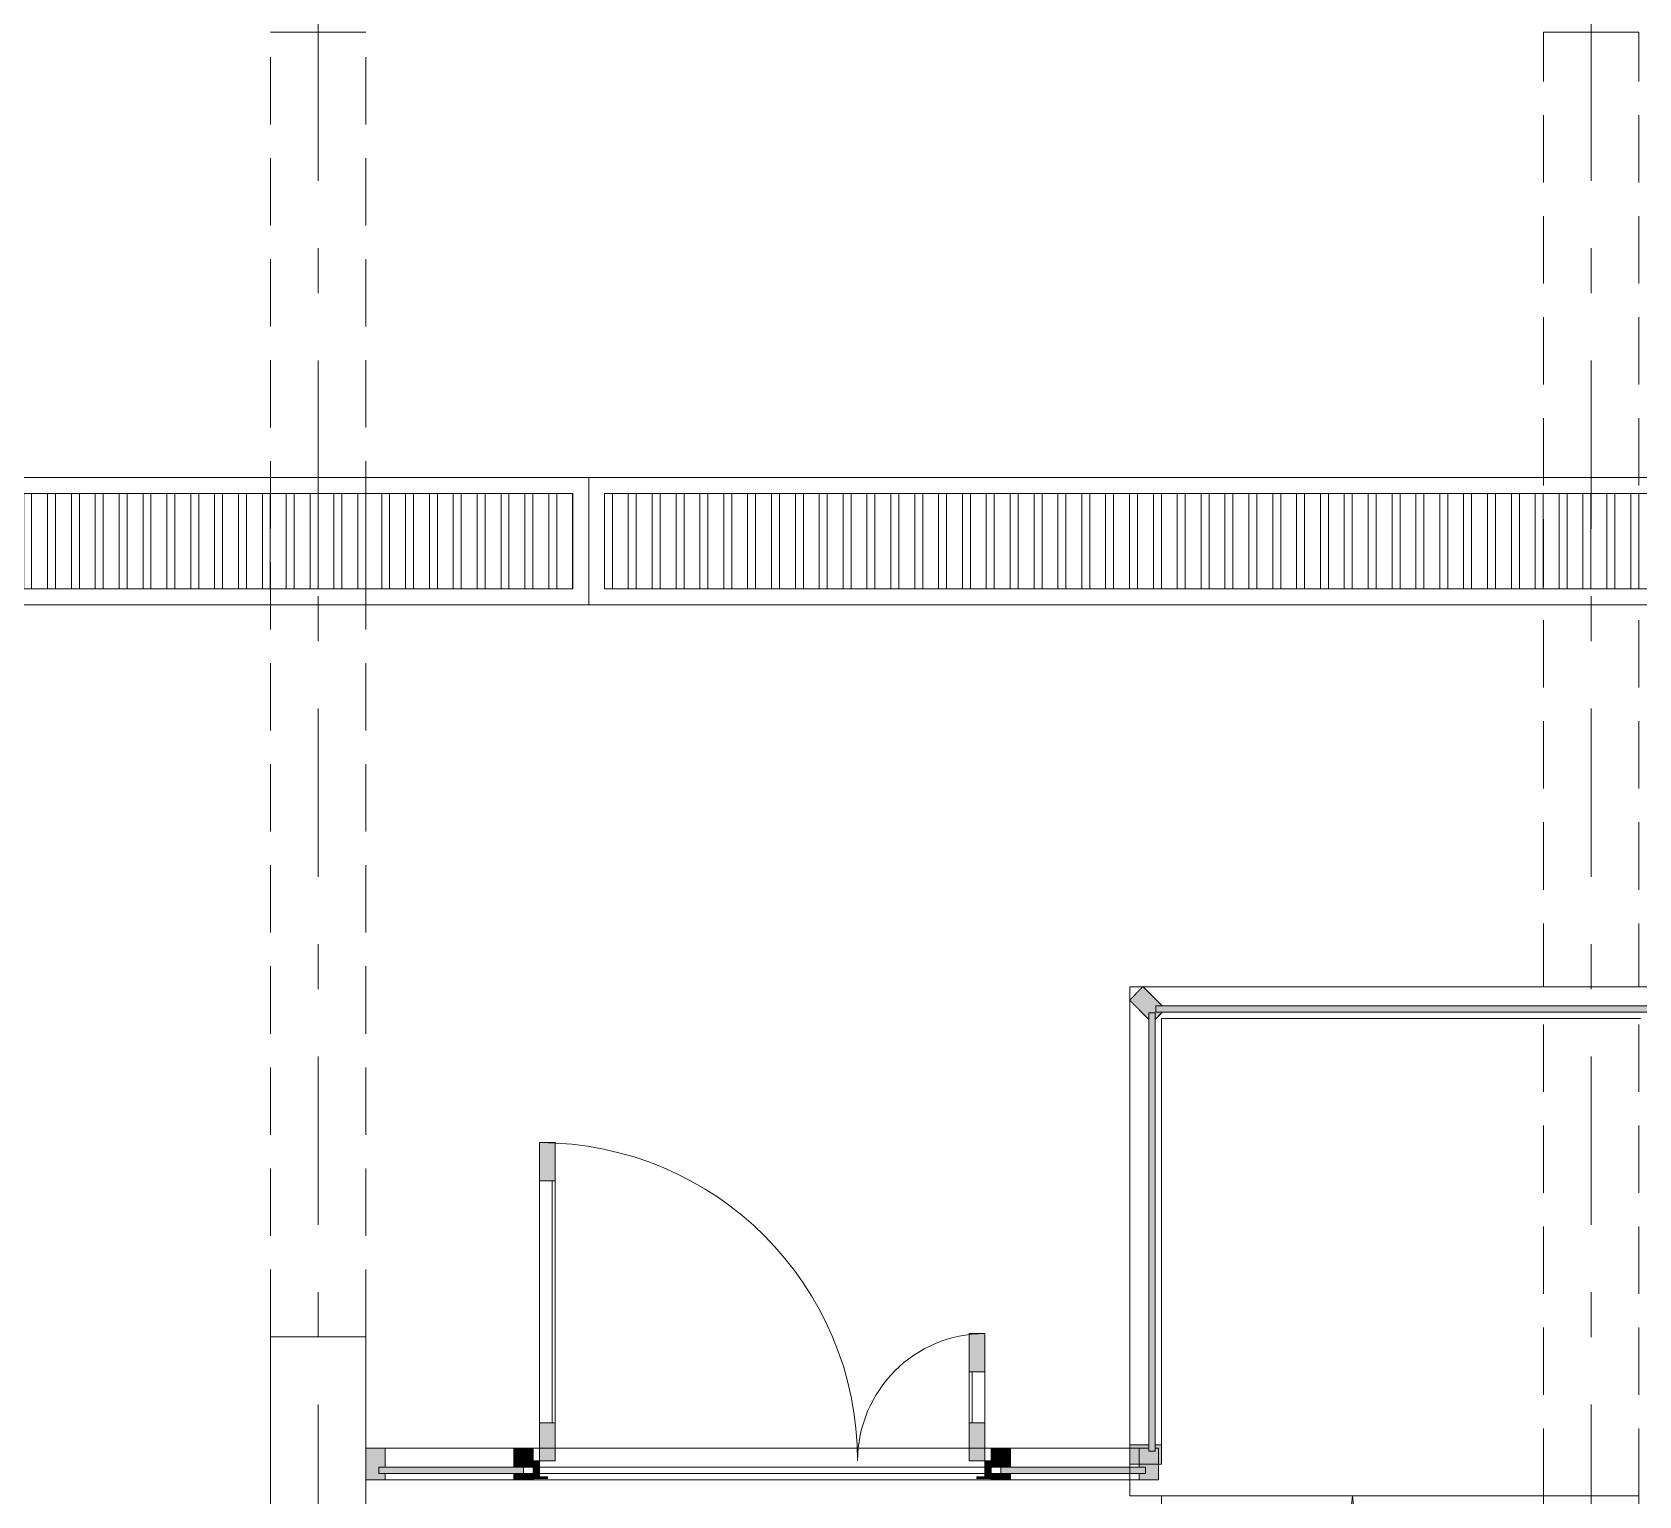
# Model space of a CAD drawing. Header units: millimetres. Extents: x 18162 to 3540582, y 72188 to 247925.
# Drawn here: x 26474 to 31523, y 85796 to 90396 of the extents above; entities that cross this region are included whole.
import ezdxf
from ezdxf.enums import TextEntityAlignment as Align

# ---------------------------------------------------------------- set-up
doc = ezdxf.new("R2010")
doc.units = ezdxf.units.MM
doc.header["$MEASUREMENT"] = 0
doc.set_wipeout_variables(frame=1)
for name, pattern in [('Double Dashed', [1093.611073, 529.166651, -211.666656, 141.111112, -211.666656]), ('Hidden Line', [317.5, 211.666667, -105.833333]), ('Wipeout_Contour', [1000, 0, -1000])]:
    doc.linetypes.add(name, pattern=pattern)
for name, color, linetype in [('Archicad Doors', 7, 'Continuous'), ('Finish - Wall', 7, 'Continuous'), ('Structural - Bearing', 7, 'Continuous'), ('Structural - Grid', 7, 'Continuous')]:
    doc.layers.add(name, color=color, linetype=linetype)
doc.styles.add('GENERATED_STYLE_3', font='', dxfattribs={"width": 0.8})
doc.styles.get('GENERATED_STYLE_3').set_extended_font_data('ISOCPEUR MON')

# ---------------------------------------------------------------- blocks, each defined once
blk = doc.blocks.new('Straight Ramp 27[1]_3', base_point=(30623.5, 80245.7))
at = {"color": 7, "linetype": 'Continuous', "lineweight": 5}
for p, q in [((31223.5, 85795.7), (30023.5, 85795.7)), ((30023.5, 80245.7), (30023.5, 85795.7)), ((30023.5, 80245.7), (30623.5, 85795.7)), ((31223.5, 80245.7), (30623.5, 85795.7)), ((31223.5, 80245.7), (31223.5, 85795.7)), ((31223.5, 80245.7), (30023.5, 80245.7))]:
    blk.add_line(p, q, dxfattribs=at)
blk = doc.blocks.new('Rectangular Door Opening 27[11]_3')
at = {"layer": 'Archicad Doors', "color": 7, "linetype": 'Hidden Line', "lineweight": 13}
for p, q in [((27223.5, 86295.7), (27223.5, 90395.7)), ((27523.5, 90395.7), (27223.5, 90395.7)), ((27523.5, 86295.7), (27523.5, 90395.7)), ((27523.5, 86295.7), (27223.5, 86295.7))]:
    blk.add_line(p, q, dxfattribs=at)
blk = doc.blocks.new('Rectangular Door Opening 27[21]_3')
at = {"layer": 'Archicad Doors', "color": 7, "linetype": 'Hidden Line', "lineweight": 13}
for p, q in [((31223.5, 85795.7), (31223.5, 90395.7)), ((31523.5, 90395.7), (31223.5, 90395.7)), ((31523.5, 85795.7), (31523.5, 90395.7)), ((31523.5, 85795.7), (31223.5, 85795.7))]:
    blk.add_line(p, q, dxfattribs=at)
blk = doc.blocks.new('Standard grid marker[23]_3', base_point=(31373.5, 72524.1))
at = {"layer": 'Structural - Grid', "color": 13, "linetype": 'Double Dashed', "lineweight": 13}
blk.add_line((31373.5, 73524.1), (31373.5, 100185.5), dxfattribs=at)
at = {"layer": 'Structural - Grid', "color": 13, "lineweight": 13, "style": 'GENERATED_STYLE_3'}
blk.add_attdef('AC_MarkerText_1', text='', height=250, rotation=180, dxfattribs=at).set_placement((31373.5, 101360.5), align=Align.TOP_CENTER)
blk = doc.blocks.new('Standard grid marker[24]_3', base_point=(27373.5, 72524.1))
at = {"layer": 'Structural - Grid', "color": 13, "linetype": 'Double Dashed', "lineweight": 13}
blk.add_line((27373.5, 73524.1), (27373.5, 100185.5), dxfattribs=at)
at = {"layer": 'Structural - Grid', "color": 13, "lineweight": 13, "style": 'GENERATED_STYLE_3'}
blk.add_attdef('AC_MarkerText_1', text='', height=250, rotation=180, dxfattribs=at).set_placement((27373.5, 101360.5), align=Align.TOP_CENTER)

msp = doc.modelspace()

# ---------------------------------------------------------------- hatches: boundary and pattern name
at = {"linetype": 'Continuous', "lineweight": 13}
h = msp.add_hatch(dxfattribs=at)
h.set_pattern_fill('ANSI32_0003', color=8, style=0, pattern_type=2)
h.set_pattern_definition([(90, (-1077.17, 127250.74), (-75, 0), []), (90, (-1052.17, 127275.74), (-75, 0), [])])
h.paths.add_polyline_path([(28173.5, 88645.7), (28173.5, 88945.7), (24273.5, 88945.7), (24273.5, 88645.7)])
h = msp.add_hatch(dxfattribs=at)
h.set_pattern_fill('ANSI32_0003', color=8, style=0, pattern_type=2)
h.set_pattern_definition([(90, (2922.83, 127250.74), (-75, 0), []), (90, (2947.83, 127275.74), (-75, 0), [])])
h.paths.add_polyline_path([(32173.5, 88645.7), (32173.5, 88945.7), (28273.5, 88945.7), (28273.5, 88645.7)])

# ---------------------------------------------------------------- linework, layer by layer
at = {"color": 7, "linetype": 'Continuous', "lineweight": 5}
for p, q in [((28223.5, 88995.7), (24223.5, 88995.7)), ((28223.5, 88595.7), (28223.5, 88995.7)), ((28223.5, 88595.7), (28223.5, 88995.7)), ((32223.5, 88995.7), (28223.5, 88995.7)), ((28223.5, 88595.7), (28223.5, 88995.7)), ((28223.5, 88595.7), (28223.5, 88995.7)), ((28223.5, 88595.7), (28223.5, 88995.7)), ((28223.5, 88595.7), (28223.5, 88995.7)), ((24273.5, 88945.7), (28173.5, 88945.7)), ((28173.5, 88945.7), (28173.5, 88645.7)), ((28273.5, 88945.7), (32173.5, 88945.7)), ((28273.5, 88945.7), (28273.5, 88645.7)), ((28173.5, 88645.7), (24273.5, 88645.7)), ((32173.5, 88645.7), (28273.5, 88645.7)), ((24223.5, 88595.7), (28223.5, 88595.7)), ((28223.5, 88595.7), (32223.5, 88595.7))]:
    msp.add_line(p, q, dxfattribs=at)
at = {"layer": 'Finish - Wall', "color": 7, "linetype": 'Continuous', "lineweight": 13}
for p, q in [((27523.5, 85945.7), (27523.5, 85845.7)), ((30013.5, 85945.7), (30013.5, 85845.7))]:
    msp.add_line(p, q, dxfattribs=at)
at = {"layer": 'Structural - Bearing', "color": 7, "linetype": 'Continuous', "lineweight": 20}
for p, q in [((31523.5, 90395.7), (31223.5, 90395.7)), ((31523.5, 85795.7), (31223.5, 85795.7))]:
    msp.add_line(p, q, dxfattribs=at)

# ---------------------------------------------------------------- block references
at = {"color": 7, "linetype": 'Continuous', "lineweight": 5}
msp.add_blockref('Straight Ramp 27[1]_3', (30623.5, 80245.7), dxfattribs=at)
at = {"layer": 'Archicad Doors', "color": 7, "linetype": 'Hidden Line', "lineweight": 13}
msp.add_blockref('Rectangular Door Opening 27[21]_3', (0, 0), dxfattribs=at)

# ---------------------------------------------------------------- wipeouts: each hides what was drawn before it
at = {"color": 254, "linetype": 'Wipeout_Contour', "lineweight": 0, "ltscale": 363432.491705}
msp.add_wipeout([(28118.5, 86025.7), (28118.5, 86785.7), (28068.5, 86785.7), (28068.5, 86025.7)], dxfattribs=at).dxf.layer = 'Archicad Doors'
at = {"color": 254, "linetype": 'Wipeout_Contour', "lineweight": 0, "ltscale": 364002.350566}
msp.add_wipeout([(29418.5, 86025.7), (29468.5, 86025.7), (29468.5, 86185.7), (29418.5, 86185.7)], dxfattribs=at).dxf.layer = 'Archicad Doors'
at = {"color": 254, "linetype": 'Wipeout_Contour', "lineweight": 0, "ltscale": 361189.169136}
msp.add_wipeout([(27583.5, 85885.7), (27988.5, 85885.7), (27988.5, 85945.7), (27583.5, 85945.7)], dxfattribs=at).dxf.layer = 'Finish - Wall'
at = {"color": 254, "linetype": 'Wipeout_Contour', "lineweight": 0, "ltscale": 362427.253344}
msp.add_wipeout([(28048.5, 85885.7), (29488.5, 85885.7), (29488.5, 85945.7), (28048.5, 85945.7)], dxfattribs=at).dxf.layer = 'Finish - Wall'
at = {"color": 254, "linetype": 'Wipeout_Contour', "lineweight": 0, "ltscale": 363684.71262}
msp.add_wipeout([(29548.5, 85885.7), (29953.5, 85885.7), (29953.5, 85945.7), (29548.5, 85945.7)], dxfattribs=at).dxf.layer = 'Finish - Wall'
at = {"color": 254, "linetype": 'Wipeout_Contour', "lineweight": 0, "ltscale": 389601.681099}
msp.add_wipeout([(27523.5, 96545.7), (27223.5, 96545.7), (27223.5, 90395.7), (27523.5, 90395.7)], dxfattribs=at).dxf.layer = 'Structural - Bearing'

# ---------------------------------------------------------------- next in the draw order: hatches: boundary and pattern name
at = {"layer": 'Archicad Doors', "linetype": 'Continuous', "lineweight": 9}
for points in [[(28118.5, 86785.7), (28118.5, 86905.7), (28068.5, 86905.7), (28068.5, 86785.7)], [(29418.5, 86185.7), (29468.5, 86185.7), (29468.5, 86305.7), (29418.5, 86305.7)]]:
    msp.add_hatch(color=7, dxfattribs=at).paths.add_polyline_path(points)

# ---------------------------------------------------------------- next in the draw order: linework, layer by layer
at = {"layer": 'Archicad Doors', "color": 7, "linetype": 'Continuous', "lineweight": 13}
for p, q in [((28068.5, 86025.7), (28068.5, 86785.7)), ((28108.5, 86025.7), (28108.5, 86785.7)), ((28118.5, 86025.7), (28118.5, 86785.7)), ((29418.5, 86025.7), (29418.5, 86185.7)), ((29428.5, 86025.7), (29428.5, 86185.7)), ((29468.5, 86025.7), (29468.5, 86185.7))]:
    msp.add_line(p, q, dxfattribs=at)
at = {"layer": 'Archicad Doors', "color": 7, "linetype": 'Continuous', "lineweight": 13, "flags": 128}
for points in [[(28118.5, 86785.7), (28118.5, 86905.7), (28068.5, 86905.7), (28068.5, 86785.7)], [(28118.5, 86025.7), (28118.5, 86785.7), (28068.5, 86785.7), (28068.5, 86025.7)], [(29418.5, 86185.7), (29418.5, 86305.7), (29468.5, 86305.7), (29468.5, 86185.7)], [(29418.5, 86025.7), (29418.5, 86185.7), (29468.5, 86185.7), (29468.5, 86025.7)]]:
    msp.add_lwpolyline(points, close=True, dxfattribs=at)
at = {"layer": 'Finish - Wall', "color": 7, "linetype": 'Continuous', "lineweight": 13}
for p, q in [((27583.5, 85945.7), (27523.5, 85945.7)), ((28048.5, 85945.7), (27988.5, 85945.7)), ((29548.5, 85945.7), (29488.5, 85945.7)), ((30013.5, 85945.7), (29953.5, 85945.7))]:
    msp.add_line(p, q, dxfattribs=at)
at = {"layer": 'Finish - Wall', "color": 7, "linetype": 'Continuous', "lineweight": 13, "flags": 128}
for points in [[(27583.5, 85945.7), (27988.5, 85945.7)], [(28048.5, 85945.7), (29488.5, 85945.7)], [(29548.5, 85945.7), (29953.5, 85945.7)]]:
    msp.add_lwpolyline(points, dxfattribs=at)
at = {"layer": 'Structural - Bearing', "color": 7, "linetype": 'Continuous', "lineweight": 20}
msp.add_line((27523.5, 90395.7), (27223.5, 90395.7), dxfattribs=at)

# ---------------------------------------------------------------- next in the draw order: wipeouts: each hides what was drawn before it
at = {"color": 254, "linetype": 'Wipeout_Contour', "lineweight": 0, "ltscale": 360960.820881}
msp.add_wipeout([(27988.5, 85865.7), (27583.5, 85865.7), (27583.5, 85845.7), (27988.5, 85845.7)], dxfattribs=at).dxf.layer = 'Finish - Wall'
at = {"color": 254, "linetype": 'Wipeout_Contour', "lineweight": 0, "ltscale": 362199.684188}
msp.add_wipeout([(29488.5, 85865.7), (28048.5, 85865.7), (28048.5, 85845.7), (29488.5, 85845.7)], dxfattribs=at).dxf.layer = 'Finish - Wall'
at = {"color": 254, "linetype": 'Wipeout_Contour', "lineweight": 0, "ltscale": 363457.93201}
msp.add_wipeout([(29953.5, 85865.7), (29548.5, 85865.7), (29548.5, 85845.7), (29953.5, 85845.7)], dxfattribs=at).dxf.layer = 'Finish - Wall'

# ---------------------------------------------------------------- next in the draw order: wipeouts: each hides what was drawn before it
at = {"color": 254, "linetype": 'Wipeout_Contour', "lineweight": 0, "ltscale": 362276.413634}
msp.add_wipeout([(28018.5, 85885.7), (28018.5, 85865.7), (29518.5, 85865.7), (29518.5, 85885.7)], dxfattribs=at).dxf.layer = 'Finish - Wall'

# ---------------------------------------------------------------- next in the draw order: hatches: boundary and pattern name
at = {"layer": 'Archicad Doors', "linetype": 'Continuous', "lineweight": 9}
for points in [[(28118.5, 85905.7), (28118.5, 86025.7), (28068.5, 86025.7), (28068.5, 85905.7)], [(29418.5, 85905.7), (29468.5, 85905.7), (29468.5, 86025.7), (29418.5, 86025.7)], [(28048.5, 85850.7), (28093.5, 85850.7), (28093.5, 85855.7), (28068.5, 85855.7), (28068.5, 85905.7), (28048.5, 85905.7)], [(29488.5, 85905.7), (29468.5, 85905.7), (29468.5, 85855.7), (29443.5, 85855.7), (29443.5, 85850.7), (29488.5, 85850.7)]]:
    msp.add_hatch(color=7, dxfattribs=at).paths.add_polyline_path(points)

# ---------------------------------------------------------------- next in the draw order: linework, layer by layer
at = {"layer": 'Archicad Doors', "color": 7, "linetype": 'Continuous', "lineweight": 13, "flags": 128}
for points in [[(28118.5, 85905.7), (28118.5, 86025.7), (28068.5, 86025.7), (28068.5, 85905.7)], [(29418.5, 85905.7), (29418.5, 86025.7), (29468.5, 86025.7), (29468.5, 85905.7)], [(28048.5, 85850.7), (28093.5, 85850.7), (28093.5, 85855.7), (28068.5, 85855.7), (28068.5, 85905.7), (28048.5, 85905.7)], [(29488.5, 85905.7), (29468.5, 85905.7), (29468.5, 85855.7), (29443.5, 85855.7), (29443.5, 85850.7), (29488.5, 85850.7)]]:
    msp.add_lwpolyline(points, close=True, dxfattribs=at)
at = {"layer": 'Archicad Doors', "color": 7, "linetype": 'Continuous', "lineweight": 13}
for centre, radius, start, end in [((28068.5, 85905.7), 1000, 0, 90), ((29468.5, 85905.7), 400, 90, 180)]:
    msp.add_arc(centre, radius, start, end, dxfattribs=at)
at = {"layer": 'Finish - Wall', "color": 7, "linetype": 'Continuous', "lineweight": 13}
for p, q in [((28048.5, 85945.7), (28048.5, 85885.7)), ((29488.5, 85945.7), (29488.5, 85885.7)), ((28048.5, 85865.7), (28048.5, 85845.7)), ((29488.5, 85865.7), (29488.5, 85845.7))]:
    msp.add_line(p, q, dxfattribs=at)
at = {"layer": 'Finish - Wall', "color": 7, "linetype": 'Continuous', "lineweight": 13, "flags": 128}
for points in [[(29488.5, 85885.7), (28048.5, 85885.7)], [(29488.5, 85865.7), (28048.5, 85865.7)], [(28048.5, 85845.7), (29488.5, 85845.7)]]:
    msp.add_lwpolyline(points, dxfattribs=at)

# ---------------------------------------------------------------- next in the draw order: wipeouts: each hides what was drawn before it
at = {"color": 254, "linetype": 'Wipeout_Contour', "lineweight": 0, "ltscale": 361043.307628}
msp.add_wipeout([(27563.5, 85885.7), (27563.5, 85865.7), (28018.5, 85865.7), (28018.5, 85885.7)], dxfattribs=at).dxf.layer = 'Finish - Wall'
at = {"color": 254, "linetype": 'Wipeout_Contour', "lineweight": 0, "ltscale": 363527.187588}
msp.add_wipeout([(29518.5, 85885.7), (29518.5, 85865.7), (29973.5, 85865.7), (29973.5, 85885.7)], dxfattribs=at).dxf.layer = 'Finish - Wall'

# ---------------------------------------------------------------- next in the draw order: hatches: boundary and pattern name
at = {"layer": 'Finish - Wall', "linetype": 'Continuous', "lineweight": 9}
for points in [[(27563.5, 85885.7), (27583.5, 85885.7), (27583.5, 85945.7), (27523.5, 85945.7), (27523.5, 85845.7), (27583.5, 85845.7), (27583.5, 85865.7), (27563.5, 85865.7)], [(27988.5, 85885.7), (28048.5, 85885.7), (28048.5, 85945.7), (27988.5, 85945.7)], [(29488.5, 85885.7), (29548.5, 85885.7), (29548.5, 85945.7), (29488.5, 85945.7)], [(29973.5, 85885.7), (29973.5, 85865.7), (29953.5, 85865.7), (29953.5, 85845.7), (30013.5, 85845.7), (30013.5, 85945.7), (29953.5, 85945.7), (29953.5, 85885.7)], [(27988.5, 85865.7), (27988.5, 85845.7), (28048.5, 85845.7), (28048.5, 85865.7)], [(29488.5, 85865.7), (29488.5, 85845.7), (29548.5, 85845.7), (29548.5, 85865.7)]]:
    msp.add_hatch(color=7, dxfattribs=at).paths.add_polyline_path(points)
at = {"layer": 'Finish - Wall', "linetype": 'Continuous', "lineweight": 13}
for points in [[(28018.5, 85865.7), (28018.5, 85885.7), (27563.5, 85885.7), (27563.5, 85865.7)], [(29973.5, 85865.7), (29973.5, 85885.7), (29518.5, 85885.7), (29518.5, 85865.7)]]:
    msp.add_hatch(color=7, dxfattribs=at).paths.add_polyline_path(points)

# ---------------------------------------------------------------- next in the draw order: linework, layer by layer
at = {"layer": 'Finish - Wall', "color": 7, "linetype": 'Continuous', "lineweight": 13}
for p, q in [((27583.5, 85945.7), (27583.5, 85885.7)), ((27988.5, 85945.7), (27988.5, 85885.7)), ((29548.5, 85945.7), (29548.5, 85885.7)), ((29953.5, 85945.7), (29953.5, 85885.7)), ((27563.5, 85885.7), (27563.5, 85865.7)), ((27583.5, 85885.7), (27563.5, 85885.7)), ((28048.5, 85885.7), (27988.5, 85885.7)), ((29548.5, 85885.7), (29488.5, 85885.7)), ((30023.5, 85895.7), (29923.5, 85895.7)), ((29973.5, 85885.7), (29953.5, 85885.7)), ((29973.5, 85885.7), (29973.5, 85865.7)), ((27583.5, 85845.7), (27523.5, 85845.7)), ((27583.5, 85865.7), (27563.5, 85865.7)), ((27583.5, 85865.7), (27583.5, 85845.7)), ((27988.5, 85865.7), (27988.5, 85845.7)), ((28048.5, 85865.7), (27988.5, 85865.7)), ((28048.5, 85845.7), (27988.5, 85845.7)), ((29548.5, 85865.7), (29488.5, 85865.7)), ((29548.5, 85845.7), (29488.5, 85845.7)), ((29548.5, 85865.7), (29548.5, 85845.7)), ((29973.5, 85865.7), (29953.5, 85865.7)), ((29953.5, 85865.7), (29953.5, 85845.7)), ((30013.5, 85845.7), (29953.5, 85845.7))]:
    msp.add_line(p, q, dxfattribs=at)
at = {"layer": 'Finish - Wall', "color": 7, "linetype": 'Continuous', "lineweight": 13, "flags": 128}
for points in [[(28018.5, 85865.7), (28018.5, 85885.7), (27563.5, 85885.7), (27563.5, 85865.7)], [(29973.5, 85865.7), (29973.5, 85885.7), (29518.5, 85885.7), (29518.5, 85865.7)]]:
    msp.add_lwpolyline(points, close=True, dxfattribs=at)
for points in [[(27988.5, 85885.7), (27583.5, 85885.7)], [(29953.5, 85885.7), (29548.5, 85885.7)], [(27988.5, 85865.7), (27583.5, 85865.7)], [(27583.5, 85845.7), (27988.5, 85845.7)], [(29953.5, 85865.7), (29548.5, 85865.7)], [(29548.5, 85845.7), (29953.5, 85845.7)]]:
    msp.add_lwpolyline(points, dxfattribs=at)
at = {"layer": 'Structural - Bearing', "color": 7, "linetype": 'Continuous', "lineweight": 13, "flags": 128}
msp.add_lwpolyline([(29923.5, 87395.7), (29923.5, 85795.7), (31523.5, 85795.7), (31523.5, 78745.7), (33673.5, 78745.7), (33673.5, 85595.7), (37773.5, 85595.7), (37773.5, 87395.7)], close=True, dxfattribs=at)

# ---------------------------------------------------------------- next in the draw order: wipeouts: each hides what was drawn before it
at = {"color": 254, "linetype": 'Wipeout_Contour', "lineweight": 0, "ltscale": 366681.482792}
msp.add_wipeout([(30003.5, 87313.2), (29983.5, 87313.2), (29983.5, 85935.7), (30003.5, 85935.7)], dxfattribs=at).dxf.layer = 'Finish - Wall'
at = {"color": 254, "linetype": 'Wipeout_Contour', "lineweight": 0, "ltscale": 358324.389204}
msp.add_wipeout([(27223.5, 84295.7), (27523.5, 84295.7), (27523.5, 86295.7), (27223.5, 86295.7)], dxfattribs=at).dxf.layer = 'Structural - Bearing'

# ---------------------------------------------------------------- next in the draw order: linework, layer by layer
at = {"layer": 'Structural - Bearing', "color": 7, "linetype": 'Continuous', "lineweight": 20}
msp.add_line((27523.5, 86295.7), (27223.5, 86295.7), dxfattribs=at)
at = {"layer": 'Structural - Bearing', "color": 7, "linetype": 'Continuous', "lineweight": 20, "flags": 128}
for points in [[(27223.5, 86295.7), (27223.5, 84295.7)], [(27523.5, 84295.7), (27523.5, 86295.7)]]:
    msp.add_lwpolyline(points, dxfattribs=at)

# ---------------------------------------------------------------- next in the draw order: block references
at = {"layer": 'Archicad Doors', "color": 7, "linetype": 'Hidden Line', "lineweight": 13}
msp.add_blockref('Rectangular Door Opening 27[11]_3', (0, 0), dxfattribs=at)
at = {"layer": 'Structural - Grid', "color": 13, "linetype": 'Continuous', "lineweight": 13}
msp.add_blockref('Standard grid marker[24]_3', (27373.5, 72524.1), dxfattribs=at)

# ---------------------------------------------------------------- next in the draw order: wipeouts: each hides what was drawn before it
at = {"color": 254, "linetype": 'Wipeout_Contour', "lineweight": 0, "ltscale": 459030.166161}
msp.add_wipeout([(30014.7, 87304.5), (30003.5, 87293.2), (30003.5, 85955.7), (30023.5, 85955.7), (30023.5, 87295.7)], dxfattribs=at).dxf.layer = 'Finish - Wall'

# ---------------------------------------------------------------- next in the draw order: linework, layer by layer
at = {"layer": 'Finish - Wall', "color": 7, "linetype": 'Continuous', "lineweight": 13}
msp.add_line((30023.5, 85955.7), (30023.5, 85895.7), dxfattribs=at)

# ---------------------------------------------------------------- next in the draw order: wipeouts: each hides what was drawn before it
at = {"color": 254, "linetype": 'Wipeout_Contour', "lineweight": 0, "ltscale": 366685.83274}
msp.add_wipeout([(29923.5, 87353.2), (29923.5, 85955.7), (29983.5, 85955.7), (29983.5, 87293.2)], dxfattribs=at).dxf.layer = 'Finish - Wall'

# ---------------------------------------------------------------- next in the draw order: hatches: boundary and pattern name
at = {"layer": 'Finish - Wall', "linetype": 'Continuous', "lineweight": 9}
msp.add_hatch(color=7, dxfattribs=at).paths.add_polyline_path([(29983.5, 85935.7), (29983.5, 85955.7), (29923.5, 85955.7), (29923.5, 85895.7), (30023.5, 85895.7), (30023.5, 85955.7), (30003.5, 85955.7), (30003.5, 85935.7)])

# ---------------------------------------------------------------- next in the draw order: linework, layer by layer
at = {"layer": 'Finish - Wall', "color": 7, "linetype": 'Continuous', "lineweight": 13}
for p, q in [((29923.5, 85955.7), (29923.5, 85895.7)), ((29983.5, 85955.7), (29923.5, 85955.7)), ((29983.5, 85955.7), (29983.5, 85935.7)), ((30003.5, 85955.7), (30003.5, 85935.7)), ((30023.5, 85955.7), (30003.5, 85955.7)), ((30003.5, 85935.7), (29983.5, 85935.7))]:
    msp.add_line(p, q, dxfattribs=at)

# ---------------------------------------------------------------- next in the draw order: wipeouts: each hides what was drawn before it
at = {"color": 254, "linetype": 'Wipeout_Contour', "lineweight": 0, "ltscale": 277078.131183}
msp.add_wipeout([(29923.5, 87395.7), (29923.5, 87354.7), (29944, 87375.2)], dxfattribs=at).dxf.layer = 'Finish - Wall'
at = {"color": 254, "linetype": 'Wipeout_Contour', "lineweight": 0, "ltscale": 370380.403334}
msp.add_wipeout([(30005.9, 87315.7), (31558.5, 87315.7), (31558.5, 87335.7), (30005.9, 87335.7)], dxfattribs=at).dxf.layer = 'Finish - Wall'

# ---------------------------------------------------------------- next in the draw order: linework, layer by layer
at = {"layer": 'Finish - Wall', "color": 7, "linetype": 'Continuous', "lineweight": 13, "flags": 128}
msp.add_lwpolyline([(29983.5, 87293.2), (29983.5, 85955.7)], dxfattribs=at)

# ---------------------------------------------------------------- next in the draw order: wipeouts: each hides what was drawn before it
at = {"color": 254, "linetype": 'Wipeout_Contour', "lineweight": 0, "ltscale": 277130.526194}
msp.add_wipeout([(29964.5, 87395.7), (29923.5, 87395.7), (29944, 87375.2)], dxfattribs=at).dxf.layer = 'Finish - Wall'
at = {"color": 254, "linetype": 'Wipeout_Contour', "lineweight": 0, "ltscale": 462616.714115}
msp.add_wipeout([(30025.9, 87315.7), (30014.7, 87304.5), (30023.5, 87295.7), (31528.5, 87295.7), (31528.5, 87315.7)], dxfattribs=at).dxf.layer = 'Finish - Wall'

# ---------------------------------------------------------------- next in the draw order: linework, layer by layer
at = {"layer": 'Finish - Wall', "color": 7, "linetype": 'Continuous', "lineweight": 13, "flags": 128}
for points in [[(29923.5, 87354.7), (29923.5, 87395.7)], [(29923.5, 85955.7), (29923.5, 87353.2)], [(30003.5, 87293.2), (30003.5, 85955.7)], [(30023.5, 85955.7), (30023.5, 87295.7)], [(30023.5, 87295.7), (31528.5, 87295.7)]]:
    msp.add_lwpolyline(points, dxfattribs=at)

# ---------------------------------------------------------------- next in the draw order: wipeouts: each hides what was drawn before it
at = {"color": 254, "linetype": 'Wipeout_Contour', "lineweight": 0, "ltscale": 370504.435557}
msp.add_wipeout([(29965.9, 87395.7), (30025.9, 87335.7), (31528.5, 87335.7), (31528.5, 87395.7)], dxfattribs=at).dxf.layer = 'Finish - Wall'

# ---------------------------------------------------------------- next in the draw order: hatches: boundary and pattern name
at = {"layer": 'Finish - Wall', "linetype": 'Continuous', "lineweight": 9}
msp.add_hatch(color=7, dxfattribs=at).paths.add_polyline_path([(30005.9, 87335.7), (30025.9, 87335.7), (29965.2, 87396.4), (29922.8, 87354), (29983.5, 87293.2), (29983.5, 87313.2), (30003.5, 87313.2), (30003.5, 87293.2), (30025.9, 87315.7), (30005.9, 87315.7)])
at = {"layer": 'Finish - Wall', "linetype": 'Continuous', "lineweight": 13}
for points in [[(30003.5, 87313.2), (29983.5, 87313.2), (29983.5, 85935.7), (30003.5, 85935.7)], [(31558.5, 87315.7), (31558.5, 87335.7), (30005.9, 87335.7), (30005.9, 87315.7)]]:
    msp.add_hatch(color=7, dxfattribs=at).paths.add_polyline_path(points)

# ---------------------------------------------------------------- next in the draw order: linework, layer by layer
at = {"layer": 'Finish - Wall', "color": 7, "linetype": 'Continuous', "lineweight": 13}
for p, q in [((29965.2, 87396.4), (29922.8, 87354)), ((29922.8, 87354), (29983.5, 87293.2)), ((29965.2, 87396.4), (30025.9, 87335.7)), ((29983.5, 87313.2), (29983.5, 87293.2)), ((30003.5, 87313.2), (29983.5, 87313.2)), ((30025.9, 87315.7), (30003.5, 87293.2)), ((30003.5, 87313.2), (30003.5, 87293.2)), ((30005.9, 87335.7), (30005.9, 87315.7)), ((30025.9, 87335.7), (30005.9, 87335.7)), ((30025.9, 87315.7), (30005.9, 87315.7))]:
    msp.add_line(p, q, dxfattribs=at)
at = {"layer": 'Finish - Wall', "color": 7, "linetype": 'Continuous', "lineweight": 13, "flags": 128}
for points in [[(29923.5, 87395.7), (29964.5, 87395.7)], [(29965.9, 87395.7), (31528.5, 87395.7)], [(31528.5, 87335.7), (30025.9, 87335.7)], [(31528.5, 87315.7), (30025.9, 87315.7)]]:
    msp.add_lwpolyline(points, dxfattribs=at)
for points in [[(30003.5, 87313.2), (29983.5, 87313.2), (29983.5, 85935.7), (30003.5, 85935.7)], [(31558.5, 87315.7), (31558.5, 87335.7), (30005.9, 87335.7), (30005.9, 87315.7)]]:
    msp.add_lwpolyline(points, close=True, dxfattribs=at)

# ---------------------------------------------------------------- next in the draw order: block references
at = {"layer": 'Structural - Grid', "color": 13, "linetype": 'Continuous', "lineweight": 13}
msp.add_blockref('Standard grid marker[23]_3', (31373.5, 72524.1), dxfattribs=at)

doc.saveas('drawing.dxf')
